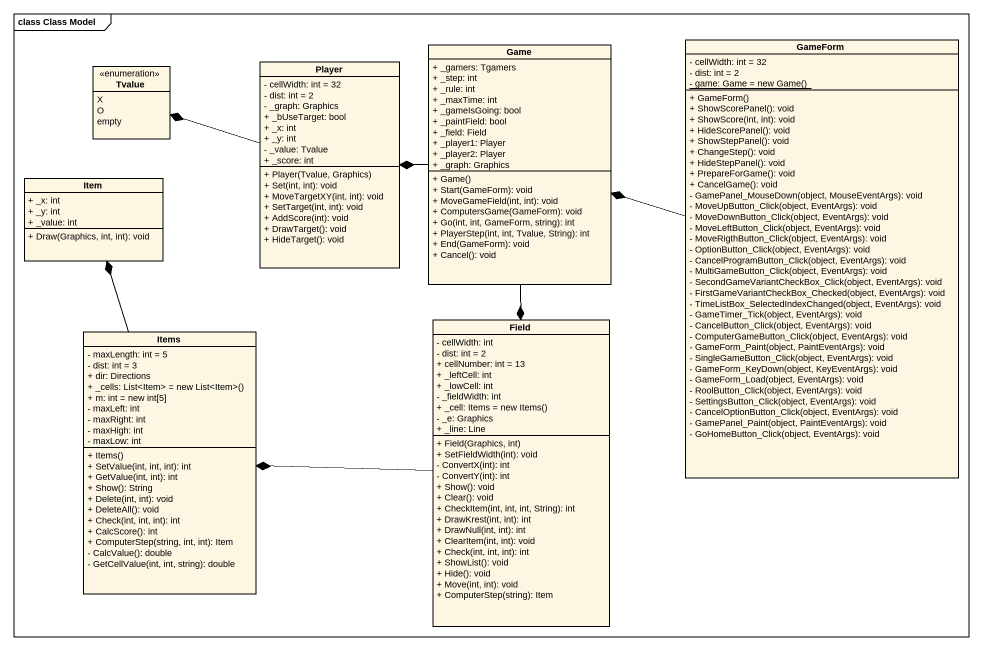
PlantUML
@startuml
mainframe class Class Model
hide circle
hide empty members
skinparam classAttributeIconSize 0
class Game {
  + _gamers: Tgamers
  + _step: int
  + _rule: int
  + _maxTime: int
  + _gameIsGoing: bool
  + _paintField: bool
  + _field: Field
  + _player1: Player
  + _player2: Player
  + _graph: Graphics
  + Game()
  + Start(GameForm): void
  + MoveGameField(int, int): void
  + ComputersGame(GameForm): void
  + Go(int, int, GameForm, string): int
  + PlayerStep(int, int, Tvalue, String): int
  + End(GameForm): void
  + Cancel(): void
}
class GameForm {
  - cellWidth: int = 32
  - dist: int = 2
  {static} {field} - game: Game = new Game()
  + GameForm()
  + ShowScorePanel(): void
  + ShowScore(int, int): void
  + HideScorePanel(): void
  + ShowStepPanel(): void
  + ChangeStep(): void
  + HideStepPanel(): void
  + PrepareForGame(): void
  + CancelGame(): void
  - GamePanel_MouseDown(object, MouseEventArgs): void
  - MoveUpButton_Click(object, EventArgs): void
  - MoveDownButton_Click(object, EventArgs): void
  - MoveLeftButton_Click(object, EventArgs): void
  - MoveRigthButton_Click(object, EventArgs): void
  - OptionButton_Click(object, EventArgs): void
  - CancelProgramButton_Click(object, EventArgs): void
  - MultiGameButton_Click(object, EventArgs): void
  - SecondGameVariantCheckBox_Click(object, EventArgs): void
  - FirstGameVariantCheckBox_Checked(object, EventArgs): void
  - TimeListBox_SelectedIndexChanged(object, EventArgs): void
  - GameTimer_Tick(object, EventArgs): void
  - CancelButton_Click(object, EventArgs): void
  - ComputerGameButton_Click(object, EventArgs): void
  - GameForm_Paint(object, PaintEventArgs): void
  - SingleGameButton_Click(object, EventArgs): void
  - GameForm_KeyDown(object, KeyEventArgs): void
  - GameForm_Load(object, EventArgs): void
  - RoolButton_Click(object, EventArgs): void
  - SettingsButton_Click(object, EventArgs): void
  - CancelOptionButton_Click(object, EventArgs): void
  - GamePanel_Paint(object, PaintEventArgs): void
  - GoHomeButton_Click(object, EventArgs): void
}
enum Tvalue {
  X
  O
  empty
}
class Player {
  - cellWidth: int = 32
  - dist: int = 2
  - _graph: Graphics
  + _bUseTarget: bool
  + _x: int
  + _y: int
  - _value: Tvalue
  + _score: int
  + Player(Tvalue, Graphics)
  + Set(int, int): void
  + MoveTargetXY(int, int): void
  + SetTarget(int, int): void
  + AddScore(int): void
  + DrawTarget(): void
  + HideTarget(): void
}
class Item {
  + _x: int
  + _y: int
  + _value: int
  + Draw(Graphics, int, int): void
}
class Field {
  - cellWidth: int
  - dist: int = 2
  + cellNumber: int = 13
  + _leftCell: int
  + _lowCell: int
  - _fieldWidth: int
  {field} + _cell: Items = new Items()
  - _e: Graphics
  + _line: Line
  + Field(Graphics, int)
  + SetFieldWidth(int): void
  - ConvertX(int): int
  - ConvertY(int): int
  + Show(): void
  + Clear(): void
  + CheckItem(int, int, int, String): int
  + DrawKrest(int, int): int
  + DrawNull(int, int): int
  + ClearItem(int, int): void
  + Check(int, int, int): int
  + ShowList(): void
  + Hide(): void
  + Move(int, int): void
  + ComputerStep(string): Item
}
class Items {
  - maxLength: int = 5
  - dist: int = 3
  + dir: Directions
  {field} + _cells: List<Item> = new List<Item>()
  + m: int = new int[5]
  - maxLeft: int
  - maxRight: int
  - maxHigh: int
  - maxLow: int
  + Items()
  + SetValue(int, int, int): int
  + GetValue(int, int): int
  + Show(): String
  + Delete(int, int): void
  + DeleteAll(): void
  + Check(int, int, int): int
  + CalcScore(): int
  + ComputerStep(string, int, int): Item
  - CalcValue(): double
  - GetCellValue(int, int, string): double
}
Game -left-* Player
Game --* Field
GameForm -left-* Game
Player -left-* Tvalue
Field -left-* Items
Items -up-* Item
@enduml
